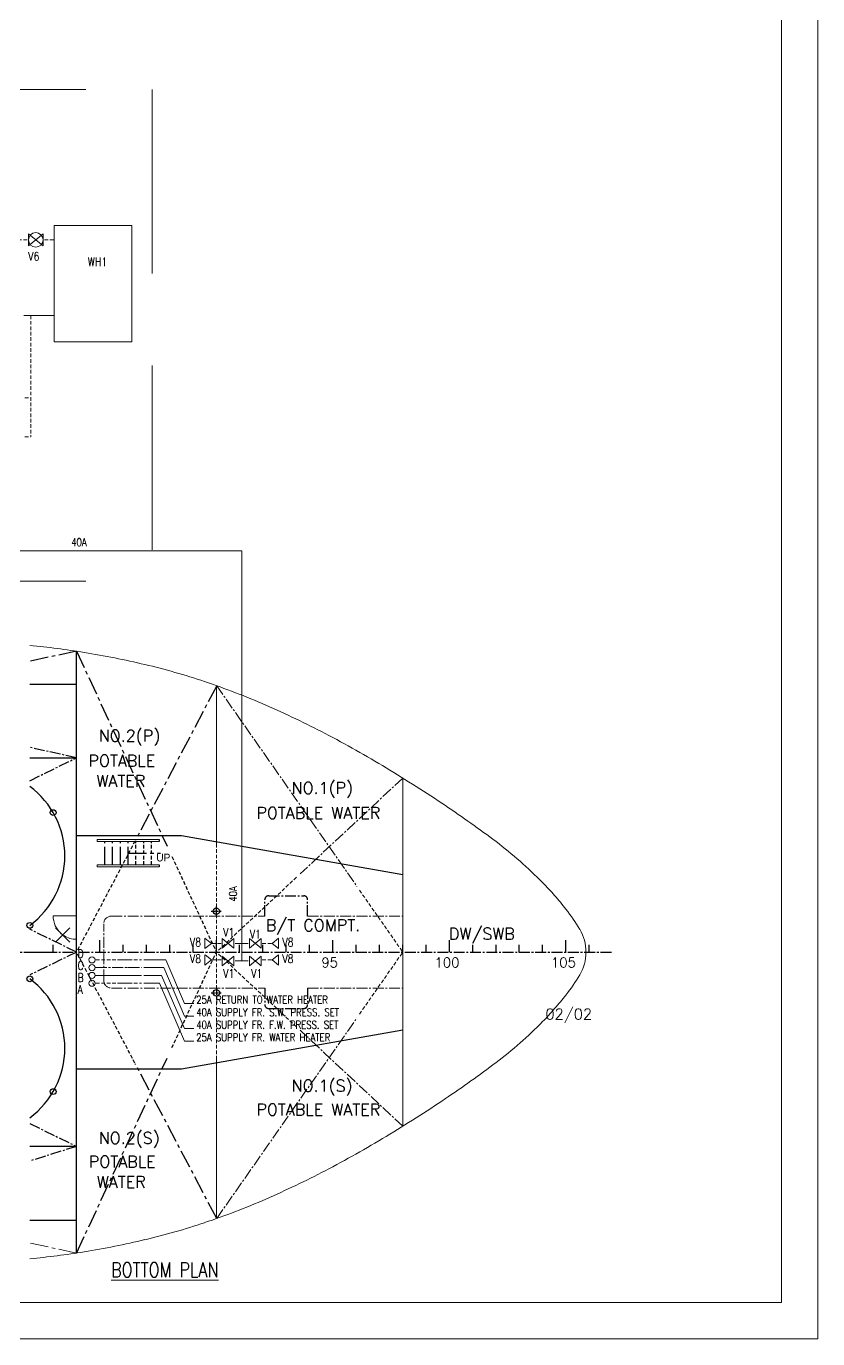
# Model space of a CAD drawing. Extents: x 475189 to 476029, y 1007718 to 1008015.
# Drawn here: x 475919.6 to 476028.8, y 1007718.3 to 1007899.4 of the extents above; entities that cross this region are included whole.
import ezdxf
from ezdxf.enums import TextEntityAlignment as Align

# ---------------------------------------------------------------- set-up
doc = ezdxf.new("R2010")
doc.units = 0
doc.header["$LTSCALE"] = 2
doc.header["$MEASUREMENT"] = 0
doc.header["$PDMODE"] = 3
doc.header["$PDSIZE"] = -7
for name, pattern in [('CENTER', [2, 1.25, -0.25, 0.25, -0.25]), ('CENTER2', [1.125, 0.75, -0.125, 0.125, -0.125]), ('DASHDOT', [38.1, 12.7, -6.35, 12.7, -6.35]), ('HIDDEN', [0.375, 0.25, -0.125]), ('HIDDEN2', [0.1875, 0.125, -0.0625])]:
    doc.linetypes.add(name, pattern=pattern)
doc.layers.get('0').update_dxf_attribs({"linetype": 'CONTINUOUS', "lineweight": 0})
for name, color, linetype in [('Frame', 243, 'CONTINUOUS'), ('Lining', 151, 'CONTINUOUS'), ('RED-1', 1, 'CONTINUOUS'), ('Ref-1', 6, 'CENTER'), ('Ref-2', 6, 'HIDDEN')]:
    doc.layers.add(name, color=color, linetype=linetype)
for name, color, linetype, lineweight in [('R.B', 6, 'CONTINUOUS', 0), ('Template', 7, 'CONTINUOUS', 0), ('TEXT', 1, 'CONTINUOUS', 0)]:
    doc.layers.add(name, color=color, linetype=linetype, lineweight=lineweight)
doc.styles.add('ROMANS', font='ROMANS.SHX')
doc.styles.get("Standard").update_dxf_attribs({"font": '', "width": 0.95, "height": 200})
doc.styles.add('XT03_5', font='romans', dxfattribs={"width": 0.6, "height": 87.5})
doc.styles.get('Standard').set_extended_font_data('Gulim')

# ---------------------------------------------------------------- blocks, each defined once
blk = doc.blocks.new('EXISTING')
at = {"color": 8, "linetype": 'DASHDOT'}
for p in [(475936.98, 1007890.7), (475864.3, 1007822.85)]:
    blk.add_line(p, (475936.98, 1007822.85), dxfattribs=at)
at = {"color": 8}
for p, q in [((475923.45, 1007855.87), (475923.45, 1007871.95)), ((475934.18, 1007871.95), (475934.18, 1007855.87)), ((475923.45, 1007859.5), (475919.28, 1007859.5)), ((475934.18, 1007855.87), (475923.45, 1007855.87)), ((475949.33, 1007770.47), (475949.33, 1007827.04)), ((475949.33, 1007810.77), (475949.33, 1007808.01)), ((475926.53, 1007776.67), (475923.31, 1007776.67)), ((475945.15, 1007772.89), (475944.26, 1007773.6)), ((475944.26, 1007773.6), (475944.26, 1007772.18)), ((475945.14, 1007772.89), (475944.26, 1007772.18)), ((475946.65, 1007773.56), (475946.65, 1007772.22)), ((475946.65, 1007773.56), (475948.26, 1007772.22)), ((475948.26, 1007773.56), (475946.65, 1007772.22)), ((475948.26, 1007773.56), (475948.26, 1007772.22)), ((475948.42, 1007772.89), (475949.33, 1007772.89)), ((475950.24, 1007772.89), (475949.33, 1007772.89)), ((475950.4, 1007773.56), (475950.4, 1007772.22)), ((475952.01, 1007773.56), (475950.4, 1007772.22)), ((475950.4, 1007773.56), (475952.01, 1007772.22)), ((475952.01, 1007773.56), (475952.01, 1007772.22)), ((475953.51, 1007772.89), (475954.39, 1007773.6)), ((475953.51, 1007772.89), (475954.39, 1007772.18)), ((475954.39, 1007773.6), (475954.39, 1007772.18)), ((475944.26, 1007769.9), (475944.26, 1007771.31)), ((475945.15, 1007770.61), (475944.27, 1007771.31)), ((475946.65, 1007769.8), (475946.65, 1007771.14)), ((475946.65, 1007769.8), (475948.26, 1007771.14)), ((475948.26, 1007769.8), (475946.65, 1007771.14)), ((475948.26, 1007769.8), (475948.26, 1007771.14)), ((475950.4, 1007769.8), (475950.4, 1007771.14)), ((475952.01, 1007769.8), (475950.4, 1007771.14)), ((475950.4, 1007769.8), (475952.01, 1007771.14)), ((475952.01, 1007769.8), (475952.01, 1007771.14)), ((475953.51, 1007770.61), (475954.39, 1007771.31)), ((475954.39, 1007769.9), (475954.39, 1007771.31)), ((475933.97, 1007770.61), (475932.43, 1007770.61)), ((475933.55, 1007769.54), (475935.1, 1007769.54)), ((475945.15, 1007770.61), (475944.26, 1007769.9)), ((475948.42, 1007770.47), (475949.33, 1007770.47)), ((475950.24, 1007770.47), (475949.33, 1007770.47)), ((475953.51, 1007770.61), (475954.39, 1007769.9)), ((475932.34, 1007767.39), (475933.89, 1007767.39)), ((475933.51, 1007768.46), (475935.05, 1007768.46))]:
    blk.add_line(p, q, dxfattribs=at)
at = {"color": 8, "linetype": 'HIDDEN'}
for p, q in [((475920.25, 1007859.5), (475920.25, 1007842.78)), ((475919.42, 1007848.14), (475920.25, 1007848.14)), ((475919.42, 1007842.78), (475920.25, 1007842.78)), ((475945.83, 1007756.87), (475945.83, 1007786.49)), ((475956.9, 1007782.01), (475945.83, 1007771.68)), ((475965.59, 1007780.22), (475971.56, 1007771.68)), ((475946.49, 1007772.89), (475945.17, 1007772.89)), ((475952.17, 1007772.89), (475953.49, 1007772.89)), ((475956.9, 1007761.35), (475945.83, 1007771.68)), ((475965.59, 1007763.14), (475971.56, 1007771.68)), ((475929.21, 1007770.61), (475935.48, 1007770.61)), ((475946.49, 1007770.61), (475945.17, 1007770.61)), ((475952.17, 1007770.61), (475953.49, 1007770.61)), ((475929.21, 1007767.39), (475935.48, 1007767.39))]:
    blk.add_line(p, q, dxfattribs=at)
at = {"color": 8, "linetype": 'Continuous'}
for p, q in [((475949.33, 1007827.04), (475888.15, 1007827.04)), ((475945.83, 1007786.49), (475945.83, 1007808.43)), ((475971.56, 1007747.67), (475971.56, 1007795.69)), ((475929.21, 1007768.46), (475935.48, 1007768.46)), ((475945.83, 1007734.93), (475945.83, 1007756.99))]:
    blk.add_line(p, q, dxfattribs=at)
at = {"color": 8, "linetype": 'CENTER2'}
for p, q in [((475945.88, 1007808.43), (475965.23, 1007780.74)), ((475971.56, 1007795.69), (475957.38, 1007782.46)), ((475931.35, 1007776.64), (475952.53, 1007776.64)), ((475958.42, 1007776.64), (475971.56, 1007776.64)), ((475930.28, 1007767.79), (475930.28, 1007775.57)), ((475929.21, 1007769.54), (475935.48, 1007769.54)), ((475931.35, 1007766.72), (475952.53, 1007766.72)), ((475958.42, 1007766.72), (475971.56, 1007766.72)), ((475945.88, 1007734.93), (475965.23, 1007762.62)), ((475971.56, 1007747.67), (475957.38, 1007760.9))]:
    blk.add_line(p, q, dxfattribs=at)
at = {"color": 8, "linetype": 'ByBlock'}
for p, q in [((475937.95, 1007787.21), (475929.37, 1007787.21)), ((475929.37, 1007787.21), (475929.37, 1007786.94)), ((475929.37, 1007786.94), (475937.95, 1007786.94)), ((475929.37, 1007783.45), (475929.37, 1007783.72)), ((475929.37, 1007783.72), (475937.95, 1007783.72)), ((475937.95, 1007783.45), (475929.37, 1007783.45))]:
    blk.add_line(p, q, dxfattribs=at)
at = {"color": 8, "linetype": 'CENTER'}
blk.add_line((475926.53, 1007730.16), (475920.09, 1007731.56), dxfattribs=at)
at = {"color": 8}
for points in [[(475935.82, 1007770.61), (475938.84, 1007770.61), (475941.45, 1007764.58), (475942.71, 1007764.58)], [(475935.82, 1007769.54), (475938.56, 1007769.54), (475941.45, 1007762.85), (475942.71, 1007762.85)], [(475935.82, 1007768.46), (475938.27, 1007768.46), (475941.45, 1007761.12), (475942.71, 1007761.12)], [(475935.82, 1007767.39), (475937.99, 1007767.39), (475941.45, 1007759.39), (475942.71, 1007759.39)]]:
    blk.add_lwpolyline(points, dxfattribs=at)
for centre in [(475928.67, 1007770.61), (475928.67, 1007769.54), (475928.67, 1007768.46), (475928.67, 1007767.39)]:
    blk.add_circle(centre, 0.429, dxfattribs=at)
for centre, radius, start, end in [((475908.56, 1007694.74), 119.81, 80.8582, 84.4755), ((475909.53, 1007700.75), 113.72, 76.551, 80.8621), ((475913.19, 1007716.07), 97.98, 71.546, 76.5494), ((475912.34, 1007713.51), 100.67, 66.3908, 71.5452), ((475899.56, 1007684.28), 132.57, 62.473, 66.3877), ((475890.69, 1007667.21), 151.81, 58.8249, 62.4824), ((475859.75, 1007616.17), 211.5, 56.1868, 58.8125), ((475893, 1007665.76), 151.79, 52.9625, 56.1988), ((475950.26, 1007741.66), 56.71, 44.3057, 52.9521), ((475957.74, 1007748.95), 46.27, 41.2823, 44.3057), ((475957.32, 1007748.55), 46.85, 38.3244, 41.3125), ((475926.53, 1007776.67), 3.22, 180, 229.3943), ((475974.7, 1007762.31), 24.68, 30.4581, 38.2839), ((475990.63, 1007771.68), 6.2, 0.0014, 30.4837), ((475926.53, 1007776.67), 3.22, 237.3943, 270), ((475990.63, 1007771.68), 6.2, 329.5163, 359.9986), ((475974.7, 1007781.05), 24.68, 321.7161, 329.5419), ((475957.32, 1007794.81), 46.85, 318.6875, 321.6756), ((475957.74, 1007794.41), 46.27, 315.6943, 318.7177), ((475950.26, 1007801.7), 56.71, 307.0479, 315.6943), ((475893, 1007877.6), 151.79, 303.8012, 307.0375), ((475859.75, 1007927.19), 211.5, 301.1875, 303.8132), ((475890.69, 1007876.15), 151.81, 297.5176, 301.1751), ((475899.56, 1007859.08), 132.57, 293.6123, 297.527), ((475912.34, 1007829.85), 100.67, 288.4548, 293.6092), ((475913.19, 1007827.29), 97.98, 283.4506, 288.454), ((475909.53, 1007842.61), 113.72, 279.1379, 283.449), ((475908.56, 1007848.62), 119.81, 275.5245, 279.1418)]:
    blk.add_arc(centre, radius, start, end, dxfattribs=at)
at = {"color": 8, "linetype": 'CENTER2'}
for centre, start, end in [((475931.35, 1007775.57), 90, 180), ((475931.35, 1007767.79), 180, 270)]:
    blk.add_arc(centre, 1.07, start, end, dxfattribs=at)
at = {"color": 8, "linetype": 'Continuous'}
blk.add_point((475924.63, 1007774.04), dxfattribs=at)
at = {"layer": 'Frame', "color": 8}
for p, q in [((475937.95, 1007787.21), (475937.95, 1007786.94)), ((475937.95, 1007783.72), (475937.95, 1007783.45)), ((475923.31, 1007771.68), (475923.31, 1007772.69)), ((475926.53, 1007771.68), (475926.53, 1007772.69)), ((475929.74, 1007771.68), (475929.74, 1007773.35)), ((475932.96, 1007771.68), (475932.96, 1007772.69)), ((475936.18, 1007771.68), (475936.18, 1007772.69)), ((475939.39, 1007771.68), (475939.39, 1007772.69)), ((475942.61, 1007771.68), (475942.61, 1007772.69)), ((475945.83, 1007771.68), (475945.83, 1007773.35)), ((475949.04, 1007771.68), (475949.04, 1007772.69)), ((475952.26, 1007771.68), (475952.26, 1007772.69)), ((475955.48, 1007771.68), (475955.48, 1007772.69)), ((475958.69, 1007771.68), (475958.69, 1007772.69)), ((475961.91, 1007771.68), (475961.91, 1007773.35)), ((475965.13, 1007771.68), (475965.13, 1007772.69)), ((475968.34, 1007771.68), (475968.34, 1007772.69)), ((475971.56, 1007771.68), (475971.56, 1007772.69)), ((475974.78, 1007771.68), (475974.78, 1007772.69)), ((475977.99, 1007771.68), (475977.99, 1007773.35)), ((475981.21, 1007771.68), (475981.21, 1007772.69)), ((475984.43, 1007771.68), (475984.43, 1007772.69)), ((475987.64, 1007771.68), (475987.64, 1007772.69)), ((475990.86, 1007771.68), (475990.86, 1007772.69)), ((475994.08, 1007771.68), (475994.08, 1007773.35)), ((475997.29, 1007771.68), (475997.29, 1007772.69))]:
    blk.add_line(p, q, dxfattribs=at)
at = {"layer": 'Frame', "color": 8, "linetype": 'CENTER2'}
for p, q in [((475953.06, 1007779.45), (475957.89, 1007779.45)), ((475842.76, 1007771.68), (475923.35, 1007771.68)), ((475920.09, 1007771.68), (476000.51, 1007771.68)), ((475953.06, 1007763.91), (475957.89, 1007763.91))]:
    blk.add_line(p, q, dxfattribs=at)
at = {"layer": 'Lining', "color": 8, "linetype": 'HIDDEN2'}
for p, q in [((475945.83, 1007776.59), (475945.83, 1007778.03)), ((475945.11, 1007777.31), (475946.54, 1007777.31)), ((475945.11, 1007766.05), (475946.54, 1007766.05)), ((475945.83, 1007766.77), (475945.83, 1007765.33))]:
    blk.add_line(p, q, dxfattribs=at)
at = {"layer": 'Lining', "color": 8, "linetype": 'CENTER2'}
for p, q in [((475952.53, 1007776.64), (475952.53, 1007778.92)), ((475958.42, 1007776.64), (475958.42, 1007778.92)), ((475952.53, 1007766.72), (475952.53, 1007764.44)), ((475958.42, 1007766.72), (475958.42, 1007764.44))]:
    blk.add_line(p, q, dxfattribs=at)
at = {"layer": 'Lining', "color": 8}
for centre, radius in [((475923.31, 1007790.93), 0.402), ((475945.83, 1007777.31), 0.45), ((475920.09, 1007775.37), 0.402), ((475920.09, 1007767.99), 0.402), ((475945.83, 1007766.05), 0.45), ((475923.31, 1007752.43), 0.402)]:
    blk.add_circle(centre, radius, dxfattribs=at)
for centre in [(475912.99, 1007784.95), (475912.99, 1007758.41)]:
    blk.add_arc(centre, 11.93, 306.5487, 53.4513, dxfattribs=at)
at = {"layer": 'Lining', "color": 8, "linetype": 'CENTER2'}
for centre, start, end in [((475953.06, 1007778.92), 90, 180), ((475957.89, 1007778.92), 0, 90), ((475953.06, 1007764.44), 180, 270), ((475957.89, 1007764.44), 270, 0)]:
    blk.add_arc(centre, 0.536, start, end, dxfattribs=at)
at = {"layer": 'RED-1', "color": 8}
for p, q in [((475926.53, 1007730.16), (475926.53, 1007813.2)), ((475920.09, 1007808.67), (475926.53, 1007808.67)), ((475920.09, 1007798.49), (475926.53, 1007798.49)), ((475926.53, 1007787.76), (475941, 1007787.76)), ((475941, 1007787.76), (475971.56, 1007782.4)), ((475941, 1007755.6), (475971.56, 1007760.96)), ((475926.53, 1007755.6), (475941, 1007755.6)), ((475926.53, 1007744.88), (475920.09, 1007744.88)), ((475920.09, 1007734.69), (475926.53, 1007734.69))]:
    blk.add_line(p, q, dxfattribs=at)
at = {"layer": 'Ref-1', "color": 8}
for p, q in [((475926.53, 1007813.2), (475920.09, 1007811.8)), ((475926.53, 1007813.2), (475939.02, 1007786.32)), ((475945.88, 1007808.43), (475934.65, 1007787.11)), ((475930.44, 1007783.72), (475930.44, 1007786.94)), ((475931.52, 1007783.72), (475931.52, 1007786.94)), ((475932.59, 1007783.72), (475932.59, 1007786.94)), ((475933.66, 1007783.72), (475933.66, 1007786.94)), ((475926.53, 1007730.16), (475939.02, 1007757.04)), ((475945.88, 1007734.93), (475934.65, 1007756.25))]:
    blk.add_line(p, q, dxfattribs=at)
at = {"layer": 'Ref-1', "color": 8, "linetype": 'CENTER2'}
for p, q in [((475926.53, 1007798.49), (475920.09, 1007799.92)), ((475920.09, 1007795.33), (475926.53, 1007798.49)), ((475926.53, 1007771.68), (475920.09, 1007774.83)), ((475926.53, 1007771.68), (475920.09, 1007768.53)), ((475920.09, 1007748.03), (475926.53, 1007744.88)), ((475926.53, 1007744.88), (475920.09, 1007742.86))]:
    blk.add_line(p, q, dxfattribs=at)
at = {"layer": 'Ref-1', "color": 8, "linetype": 'HIDDEN'}
for p, q in [((475934.6, 1007787), (475926.53, 1007771.68)), ((475939.7, 1007784.86), (475945.83, 1007771.68)), ((475934.6, 1007756.36), (475926.53, 1007771.68)), ((475939.7, 1007758.5), (475945.83, 1007771.68))]:
    blk.add_line(p, q, dxfattribs=at)
at = {"layer": 'Ref-1', "color": 8}
blk.add_lwpolyline([(475933.71, 1007785.33), (475938.11, 1007785.33)], dxfattribs=at)
at = {"layer": 'Ref-2', "color": 8}
for p, q in [((475934.73, 1007783.72), (475934.73, 1007786.94)), ((475935.8, 1007783.72), (475935.8, 1007786.94)), ((475936.88, 1007783.72), (475936.88, 1007786.94))]:
    blk.add_line(p, q, dxfattribs=at)
at = {"color": 8, "style": 'ROMANS', "width": 0.8}
for s, height, p in [('40A', 1.072, (475925.8, 1007827.7)), ('V1', 1.179, (475946.78, 1007773.82)), ('V1', 1.179, (475950.45, 1007773.58)), ('V8', 1.179, (475942.19, 1007772.46)), ('V8', 1.179, (475954.94, 1007772.46)), ('D', 1.18, (475926.67, 1007770.87)), ('V8', 1.179, (475942.19, 1007770.18)), ('V8', 1.179, (475954.94, 1007770.18)), ('C', 1.18, (475926.67, 1007769.23)), ('V1', 1.179, (475946.78, 1007768.14)), ('V1', 1.179, (475950.62, 1007768.14)), ('A', 1.18, (475926.67, 1007765.94)), ('B', 1.18, (475926.67, 1007767.58)), ('25A RETURN TO WATER HEATER', 1.0722, (475943.05, 1007764.58)), ('40A SUPPLY FR. S.W. PRESS. SET', 1.0722, (475943.05, 1007762.85)), ('40A SUPPLY FR. F.W. PRESS. SET', 1.0722, (475943.05, 1007761.11)), ('25A SUPPLY FR. WATER HEATER', 1.0722, (475943.05, 1007759.38)), ('%%UBOTTOM PLAN', 2.0104, (475931.3, 1007726.84))]:
    blk.add_text(s, height=height, dxfattribs=at).set_placement(p)
at = {"color": 8, "linetype": 'Continuous', "style": 'ROMANS'}
for s, height, p in [('NO.2(P)', 1.608, (475929.6, 1007800.72)), ('POTABLE ', 1.608, (475928.17, 1007797.28)), (' WATER', 1.608, (475928.17, 1007794.5)), ('NO.1(P)', 1.608, (475956.21, 1007793.52)), ('POTABLE WATER', 1.6083, (475951.35, 1007790.08)), ('B/T COMPT.', 1.608, (475952.66, 1007774.59)), ('DW/SWB', 1.608, (475977.92, 1007773.41)), ('NO.1(S)', 1.608, (475956.21, 1007752.43)), ('POTABLE WATER', 1.6083, (475951.35, 1007749.16)), ('NO.2(S)', 1.608, (475929.6, 1007745.23)), ('POTABLE  ', 1.608, (475928.22, 1007741.96)), (' WATER', 1.608, (475928.22, 1007739.18))]:
    blk.add_text(s, height=height, dxfattribs=at).set_placement(p)
at = {"color": 8}
blk.add_text('UP', height=1.072, dxfattribs=at).set_placement((475937.54, 1007784.19))
at = {"color": 8, "style": 'ROMANS', "width": 0.8}
blk.add_text('40A', height=1.072, rotation=90, dxfattribs=at).set_placement((475948.67, 1007778.63))
at = {"color": 8, "linetype": 'ByBlock', "style": 'ROMANS'}
for tag, height, width, p in [('DIRECTION', 0.536, 0.85, (475672.39, 1007828.24)), ('DN', 1.07, 0.708333, (475752.55, 1007802.24))]:
    blk.add_attdef(tag, text='', height=height, dxfattribs=dict(at, width=width)).set_placement(p, align=Align.MIDDLE_RIGHT)
at = {"color": 8, "style": 'XT03_5', "text_generation_flag": 4, "width": 0.6, "flags": 9}
for p, rotation in [((475706.59, 1007775.58), 270), ((475708.82, 1007766.1), 90)]:
    blk.add_attdef('KEYWORD', p, '', height=0.0375, rotation=rotation, dxfattribs=at)
at = {"color": 8, "style": 'XT03_5', "width": 0.6, "flags": 9}
for p, rotation in [((475708.82, 1007775.58), 270), ((475706.59, 1007766.1), 90)]:
    blk.add_attdef('KEYWORD', p, '', height=0.0375, rotation=rotation, dxfattribs=at)
at = {"layer": 'Frame', "color": 8, "style": 'ROMANS'}
for s, p in [(' 95', (475959.4, 1007769.58)), ('100', (475975.93, 1007769.58)), ('105', (475992.01, 1007769.58))]:
    blk.add_text(s, height=1.34, dxfattribs=at).set_placement(p)
at = {"layer": 'TEXT', "color": 8, "style": 'ROMANS'}
blk.add_text('02/02', height=1.471, rotation=360, dxfattribs=at).set_placement((475991.25, 1007762.4))
at = {"layer": 'TEXT', "color": 8, "style": 'ROMANS', "width": 0.85, "flags": 8}
blk.add_attdef('WTD', text='', height=1.07, rotation=180, dxfattribs=at).set_placement((475705.17, 1007794.2), align=Align.MIDDLE_CENTER)
blk.add_attdef('WTD', text='', height=1.07, dxfattribs=at).set_placement((475731.4, 1007752.46), align=Align.MIDDLE_CENTER)

msp = doc.modelspace()

# ---------------------------------------------------------------- linework, layer by layer
at = {"color": 8, "linetype": 'DASHDOT'}
msp.add_line((475864.3, 1007890.7), (475936.98, 1007890.7), dxfattribs=at)
at = {"color": 8}
for p, q in [((475919.9, 1007870.78), (475919.9, 1007869.1)), ((475921.91, 1007870.78), (475919.9, 1007869.1)), ((475919.9, 1007870.78), (475921.91, 1007869.1)), ((475921.91, 1007870.78), (475921.91, 1007869.1)), ((475923.45, 1007871.95), (475934.18, 1007871.95))]:
    msp.add_line(p, q, dxfattribs=at)
at = {"color": 8, "linetype": 'HIDDEN'}
for p, q in [((475919.7, 1007869.94), (475916.89, 1007869.94)), ((475922.11, 1007869.94), (475923.45, 1007869.94))]:
    msp.add_line(p, q, dxfattribs=at)
at = {"color": 8}
msp.add_circle((475920.91, 1007869.94), 1.01, dxfattribs=at)
at = {"layer": 'Template', "flags": 128}
msp.add_lwpolyline([(475608.82, 1008015.34), (476028.82, 1008015.34), (476028.82, 1007718.34), (475608.82, 1007718.34)], close=True, dxfattribs=at)
at = {"layer": 'Template', "color": 7, "linetype": 'ByBlock', "lineweight": 13, "flags": 128}
for points in [[(476023.83, 1008010.34), (476023.83, 1007723.33)], [(476023.83, 1007723.33), (475613.82, 1007723.33)]]:
    msp.add_lwpolyline(points, dxfattribs=at)

# ---------------------------------------------------------------- block references
at = {"layer": 'R.B'}
msp.add_blockref('EXISTING', (0, 0), dxfattribs=at)

# ---------------------------------------------------------------- texts
at = {"color": 8, "style": 'ROMANS', "width": 0.8}
for s, p in [('V6', (475919.88, 1007867.09)), ('WH1', (475928.1, 1007866.33))]:
    msp.add_text(s, height=1.179, dxfattribs=at).set_placement(p)

doc.saveas('drawing.dxf')
